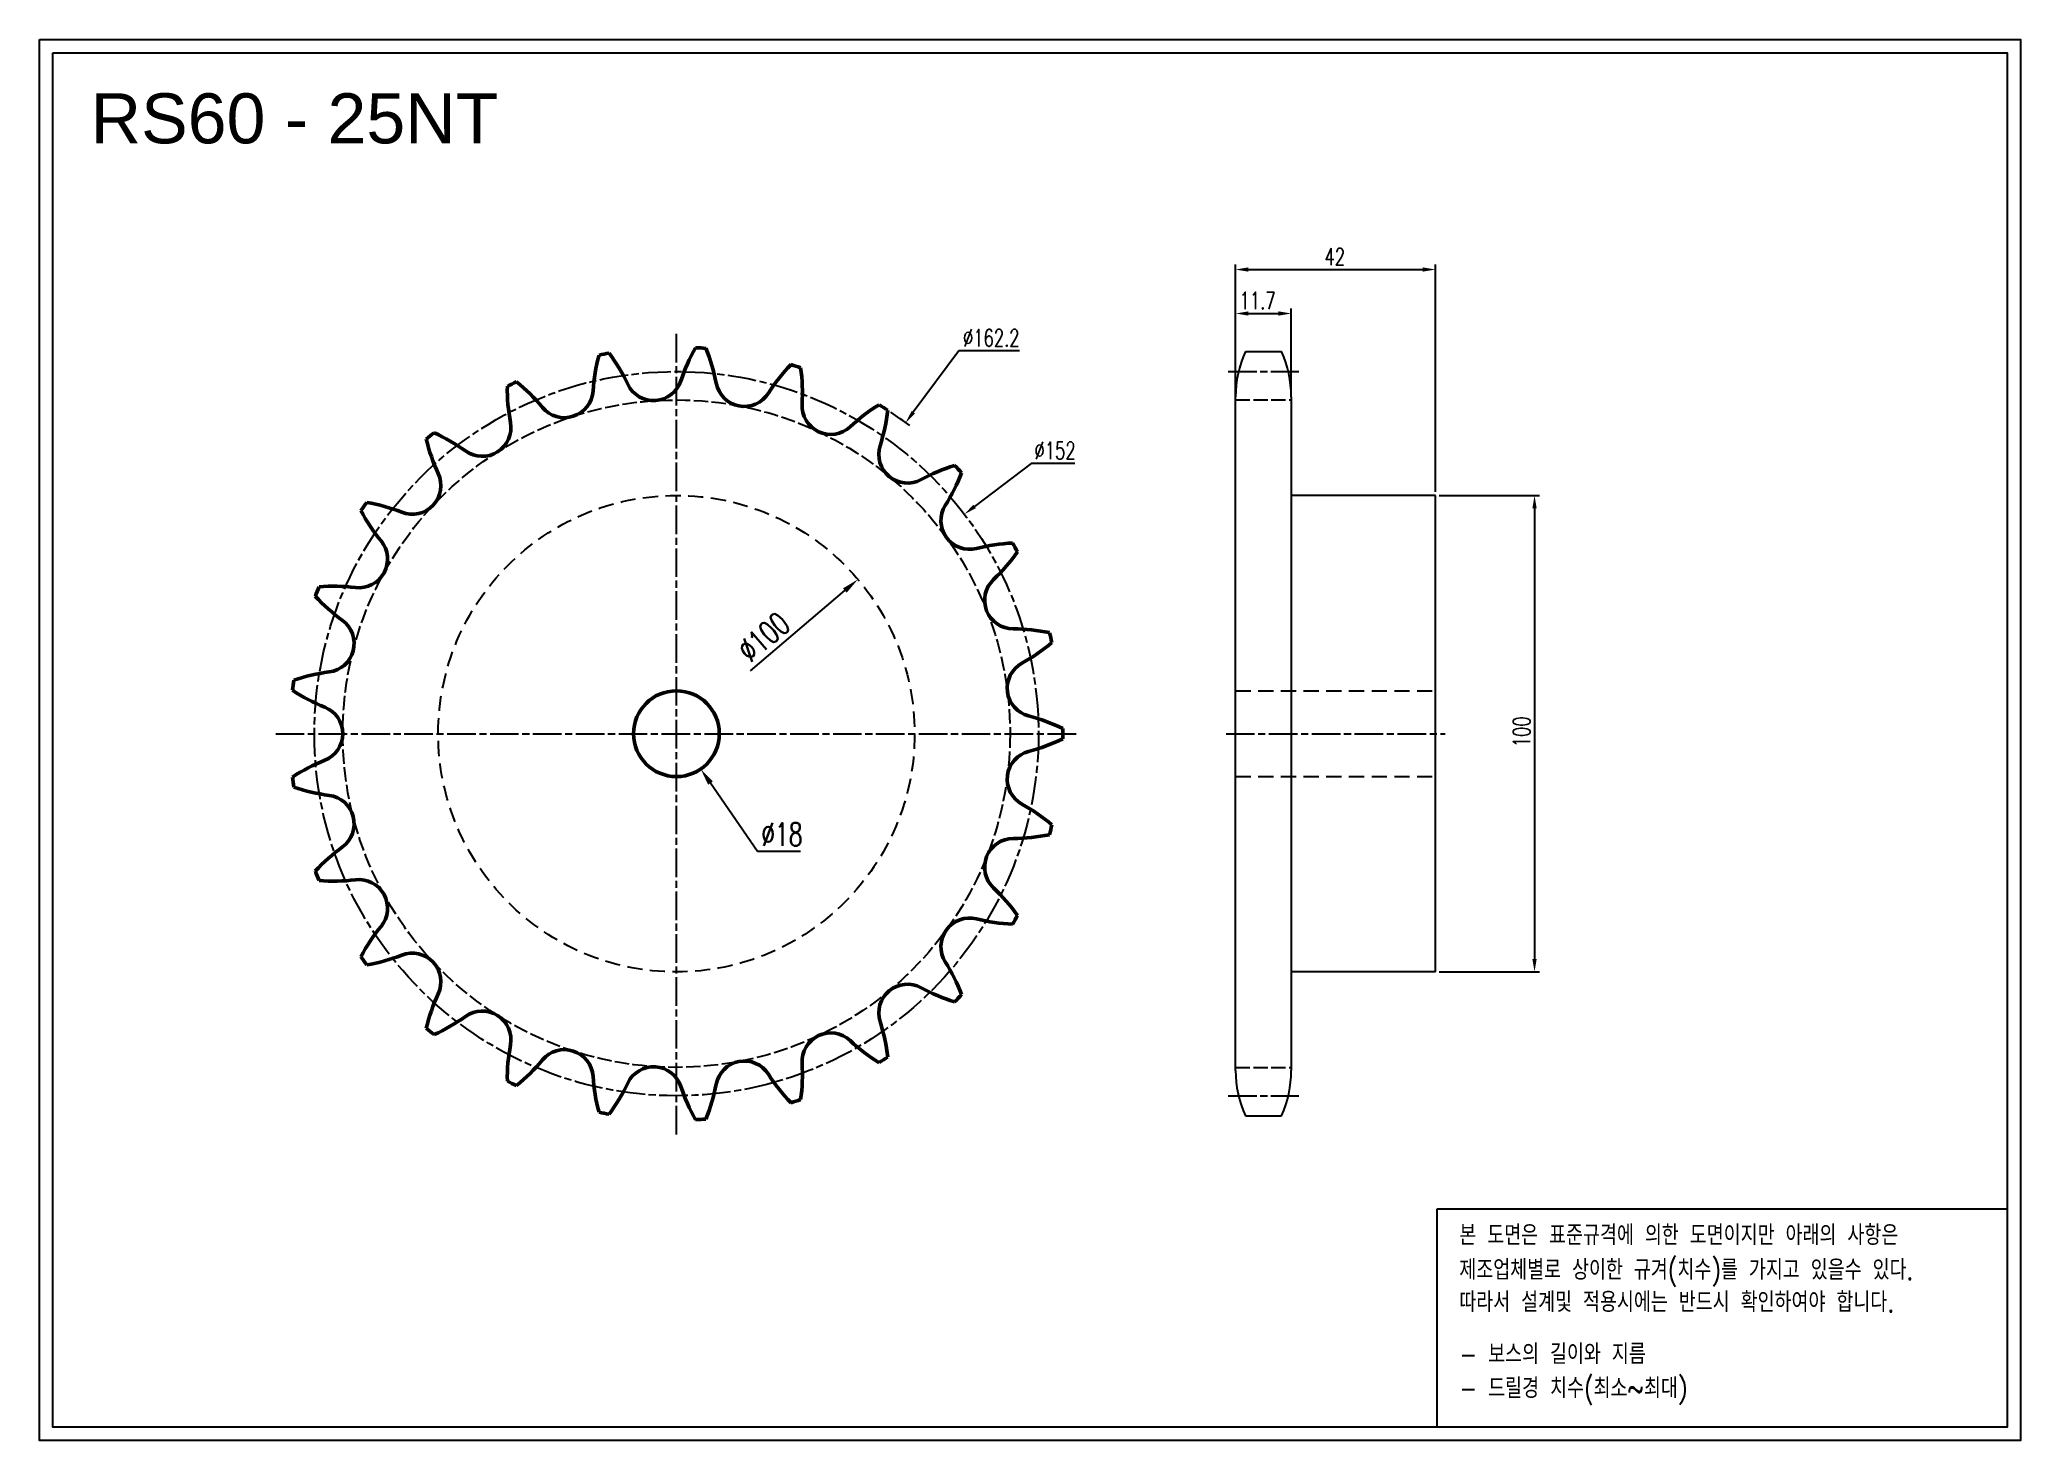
# Model space of a CAD drawing. Header units: millimetres. Extents: x 26149 to 26565, y 403 to 697.
import ezdxf

# ---------------------------------------------------------------- set-up
doc = ezdxf.new("R2010")
doc.units = ezdxf.units.MM
for name, pattern in [('AM_ISO02W050', [7.5, 6, -1.5]), ('AM_ISO02W050x2', [3.75, 3, -0.75]), ('AM_ISO08W050', [18, 12, -1.5, 3, -1.5]), ('AM_ISO08W050x2', [9, 6, -0.75, 1.5, -0.75]), ('HIDDEN', [9.525, 6.35, -3.175])]:
    doc.linetypes.add(name, pattern=pattern)
for name, color, linetype, lineweight in [('AM_0N', 7, 'Continuous', 50), ('AM_3N', 6, 'AM_ISO02W050', 25), ('AM_7', 4, 'AM_ISO08W050', 25), ('AM_7N', 4, 'AM_ISO08W050', 25)]:
    doc.layers.add(name, color=color, linetype=linetype, lineweight=lineweight)
doc.layers.add('HL', color=2, linetype='HIDDEN')
doc.layers.add('S-DIM', color=7, linetype='Continuous')
doc.styles.add('HAN', font='ROMANS.shx', dxfattribs={"width": 0.7, "bigfont": 'whgtxt.shx'})
doc.styles.add('HSG', font='SIMPLEX.shx', dxfattribs={"width": 0.7, "bigfont": 'HSG.shx'})
doc.styles.get("Standard").update_dxf_attribs({"font": 'arial.ttf'})
doc.dimstyles.new('APP10', dxfattribs={"dimscale": 2, "dimtxt": 2.4, "dimasz": 1.8, "dimexe": 0.7, "dimexo": 0.5, "dimgap": 0.6, "dimtad": 1, "dimtoh": 1, "dimdec": 1, "dimrnd": 0.01, "dimzin": 9, "dimdsep": 46, "dimtxsty": 'HSG', "dimcen": 0, "dimclrd": 1, "dimclre": 1, "dimclrt": 256, "dimazin": 2, "dimtp": 1, "dimtm": 1, "dimtfac": 0.5, "dimtdec": 1, "dimtofl": 0, "dimtmove": 0, "dimatfit": 3, "dimfxl": 0, "dimtvp": 1, "dimtolj": 2, "dimlwd": -1, "dimlwe": -1, "dimarcsym": 0})
doc.dimstyles.new('APP6', dxfattribs={"dimscale": 1.5, "dimtxt": 2.4, "dimasz": 1.8, "dimexe": 0.7, "dimexo": 0.5, "dimgap": 0.6, "dimtad": 1, "dimtoh": 1, "dimdec": 1, "dimrnd": 0.01, "dimzin": 9, "dimdsep": 46, "dimtxsty": 'HSG', "dimcen": 0, "dimclrd": 1, "dimclre": 1, "dimclrt": 256, "dimazin": 2, "dimtp": 1, "dimtm": 1, "dimtfac": 0.5, "dimtdec": 1, "dimtofl": 0, "dimtmove": 0, "dimatfit": 3, "dimfxl": 0, "dimtvp": 1, "dimtolj": 2, "dimlwd": -1, "dimlwe": -1, "dimarcsym": 0})

# ---------------------------------------------------------------- blocks, each defined once
blk = doc.blocks.new('*D1')
at = {"layer": 'Defpoints', "color": 0, "transparency": 16777216}
for p in [(26320.75, 583.98), (26244.55, 519.22)]:
    blk.add_point(p, dxfattribs=at)
at = {"layer": 'S-DIM', "color": 1, "transparency": 16777216}
blk.add_line((26298.19, 564.81), (26318.01, 581.65), dxfattribs=at)
blk.add_solid([(26317.62, 582.1), (26318.39, 581.19), (26320.75, 583.98)], dxfattribs=at)
at = {"layer": 'S-DIM', "transparency": 16777216, "insert": (26300.98, 571.91), "char_height": 4.8, "attachment_point": 5, "rotation": 40.3561, "style": 'HSG'}
blk.add_mtext('\\A2;∅100', dxfattribs=at)
blk = doc.blocks.new('*D2')
at = {"layer": 'Defpoints', "color": 0, "transparency": 16777216}
for p in [(26330.78, 616.89), (26234.51, 486.31)]:
    blk.add_point(p, dxfattribs=at)
at = {"layer": 'S-DIM', "color": 1, "transparency": 16777216}
for p, q in [((26341.9, 631.97), (26332.38, 619.06)), ((26354.68, 631.97), (26341.9, 631.97))]:
    blk.add_line(p, q, dxfattribs=at)
blk.add_arc((26282.65, 551.6), 81.11, 52.8581, 56.3182, dxfattribs=at)
blk.add_solid([(26332.02, 619.33), (26332.75, 618.79), (26330.78, 616.89)], dxfattribs=at)
at = {"layer": 'S-DIM', "transparency": 16777216, "insert": (26348.74, 634.67), "char_height": 3.6, "attachment_point": 5, "style": 'HSG'}
blk.add_mtext('\\A2;∅162.2', dxfattribs=at)
blk = doc.blocks.new('*D3')
at = {"layer": 'Defpoints', "color": 0, "transparency": 16777216}
for p in [(26343.1, 597.66), (26222.2, 505.54)]:
    blk.add_point(p, dxfattribs=at)
at = {"layer": 'S-DIM', "color": 1, "transparency": 16777216}
for p, q in [((26357.09, 608.32), (26345.24, 599.3)), ((26366.27, 608.32), (26357.09, 608.32))]:
    blk.add_line(p, q, dxfattribs=at)
blk.add_solid([(26344.97, 599.65), (26345.52, 598.94), (26343.1, 597.66)], dxfattribs=at)
at = {"layer": 'S-DIM', "transparency": 16777216, "insert": (26362.13, 611.02), "char_height": 3.6, "attachment_point": 5, "style": 'HSG'}
blk.add_mtext('\\A2;∅152', dxfattribs=at)
blk = doc.blocks.new('*D4')
at = {"layer": 'Defpoints', "color": 0, "transparency": 16777216}
for p in [(26411.72, 639.79), (26400.02, 622.3), (26411.72, 622.3)]:
    blk.add_point(p, dxfattribs=at)
at = {"layer": 'S-DIM', "color": 1, "transparency": 16777216}
for p, q in [((26400.02, 623.05), (26400.02, 640.84)), ((26411.72, 623.05), (26411.72, 640.84)), ((26402.72, 639.79), (26409.02, 639.79))]:
    blk.add_line(p, q, dxfattribs=at)
for points in [[(26402.72, 640.24), (26402.72, 639.34), (26400.02, 639.79)], [(26409.02, 640.24), (26409.02, 639.34), (26411.72, 639.79)]]:
    blk.add_solid(points, dxfattribs=at)
at = {"layer": 'S-DIM', "transparency": 16777216, "insert": (26404.64, 642.49), "char_height": 3.6, "attachment_point": 5, "style": 'HSG'}
blk.add_mtext('\\A2;11.7', dxfattribs=at)
blk = doc.blocks.new('*D5')
at = {"layer": 'Defpoints', "color": 0, "transparency": 16777216}
for p in [(26442.02, 649.02), (26400.02, 621.64), (26442.02, 601.6)]:
    blk.add_point(p, dxfattribs=at)
at = {"layer": 'S-DIM', "color": 1, "transparency": 16777216}
for p, q in [((26400.02, 622.39), (26400.02, 650.07)), ((26402.72, 649.02), (26439.32, 649.02)), ((26442.02, 602.35), (26442.02, 650.07))]:
    blk.add_line(p, q, dxfattribs=at)
for points in [[(26402.72, 649.47), (26402.72, 648.57), (26400.02, 649.02)], [(26439.32, 649.47), (26439.32, 648.57), (26442.02, 649.02)]]:
    blk.add_solid(points, dxfattribs=at)
at = {"layer": 'S-DIM', "transparency": 16777216, "insert": (26420.85, 651.72), "char_height": 3.6, "attachment_point": 5, "style": 'HSG'}
blk.add_mtext('\\A2;42', dxfattribs=at)
blk = doc.blocks.new('*D6')
at = {"layer": 'Defpoints', "color": 0, "transparency": 16777216}
for p in [(26442.02, 601.6), (26442.02, 501.6), (26462.78, 501.6)]:
    blk.add_point(p, dxfattribs=at)
at = {"layer": 'S-DIM', "color": 1, "transparency": 16777216}
for p, q in [((26442.77, 601.6), (26463.83, 601.6)), ((26462.78, 598.9), (26462.78, 504.3)), ((26442.77, 501.6), (26463.83, 501.6))]:
    blk.add_line(p, q, dxfattribs=at)
for points in [[(26462.33, 598.9), (26463.23, 598.9), (26462.78, 601.6)], [(26462.33, 504.3), (26463.23, 504.3), (26462.78, 501.6)]]:
    blk.add_solid(points, dxfattribs=at)
at = {"layer": 'S-DIM', "transparency": 16777216, "insert": (26460.08, 551.98), "char_height": 3.6, "attachment_point": 5, "rotation": 90, "style": 'HSG'}
blk.add_mtext('\\A2;100', dxfattribs=at)
blk = doc.blocks.new('*D7')
at = {"layer": 'Defpoints', "color": 0, "transparency": 16777216}
for p in [(26277.54, 559.01), (26287.75, 544.19)]:
    blk.add_point(p, dxfattribs=at)
at = {"layer": 'S-DIM', "color": 1, "transparency": 16777216}
for p, q in [((26299.67, 526.88), (26289.79, 541.22)), ((26308.71, 526.88), (26299.67, 526.88))]:
    blk.add_line(p, q, dxfattribs=at)
blk.add_solid([(26290.29, 541.56), (26289.3, 540.88), (26287.75, 544.19)], dxfattribs=at)
at = {"layer": 'S-DIM', "transparency": 16777216, "insert": (26304.79, 530.48), "char_height": 4.8, "attachment_point": 5, "style": 'HSG'}
blk.add_mtext('\\A2;∅18', dxfattribs=at)

msp = doc.modelspace()

# ---------------------------------------------------------------- linework, layer by layer
for p, q in [((26402.11, 631.8), (26409.64, 631.8)), ((26400.02, 480.9), (26400.02, 622.3)), ((26411.72, 622.3), (26411.72, 480.9)), ((26442.02, 601.6), (26411.72, 601.6)), ((26442.02, 501.6), (26442.02, 601.6)), ((26442.02, 501.6), (26411.72, 501.6)), ((26402.11, 471.4), (26409.64, 471.4))]:
    msp.add_line(p, q)
for points in [[(26148.97, 697.27), (26564.77, 697.27), (26564.77, 403.27), (26148.97, 403.27)], [(26151.77, 694.47), (26561.97, 694.47), (26561.97, 406.07), (26151.77, 406.07)]]:
    msp.add_lwpolyline(points, close=True)
at = {"color": 6}
msp.add_lwpolyline([(26442.37, 451.89), (26561.97, 451.89), (26561.97, 406.07), (26442.37, 406.07)], close=True, dxfattribs=at)
for centre, start, end in [((26422.72, 622.3), 155.2599, 180), ((26389.02, 622.3), 0, 24.7401), ((26422.72, 480.9), 180, 204.7401), ((26389.02, 480.9), 335.2599, 0)]:
    msp.add_arc(centre, 22.7, start, end)
at = {"layer": 'AM_0N'}
msp.add_circle((26282.65, 551.6), 9, dxfattribs=at)
for centre, radius, start, end in [((26320.24, 613.58), 38.59, 150.4398, 161.8), ((26282.65, 551.6), 81.11, 85.648, 87.152), ((26253.12, 617.8), 38.59, 11, 22.3602), ((26303.65, 620.98), 38.59, 164.8398, 176.2), ((26282.65, 551.6), 81.11, 100.048, 101.552), ((26237.58, 608.38), 38.59, 25.4, 36.7602), ((26334.48, 602.28), 38.59, 136.0398, 147.4), ((26282.65, 551.6), 81.11, 71.248, 72.752), ((26270.51, 623.06), 38.59, 356.6, 7.9602), ((26282.65, 551.6), 81.11, 114.448, 115.952), ((26285.74, 624.02), 38.59, 179.2398, 190.6), ((26224.88, 595.38), 38.59, 39.8, 51.1602), ((26277.87, 627.51), 6.01, 205.4, 341.8), ((26296.9, 626.31), 6.01, 191, 327.4), ((26259.14, 623.93), 6.01, 219.8, 356.2), ((26315.03, 620.42), 6.01, 176.6, 313), ((26345.45, 587.8), 38.59, 121.6398, 133), ((26282.65, 551.6), 81.11, 56.848, 58.352), ((26241.89, 615.82), 6.01, 234.2, 10.6), ((26288.66, 623.84), 38.59, 342.2, 353.5602), ((26282.65, 551.6), 81.11, 128.848, 130.352), ((26267.63, 622.51), 38.59, 193.6398, 205), ((26215.8, 579.64), 38.59, 54.2, 65.5602), ((26331.13, 610.2), 6.01, 162.2, 298.6), ((26352.48, 571.04), 38.59, 107.2398, 118.6), ((26282.65, 551.6), 81.11, 42.448, 43.952), ((26227.2, 603.66), 6.01, 248.6, 25), ((26306.44, 620.07), 38.59, 327.8, 339.1602), ((26282.65, 551.6), 81.11, 143.248, 144.752), ((26210.93, 562.14), 38.59, 68.6, 79.9602), ((26344.18, 596.31), 6.01, 147.8, 284.2), ((26250.46, 616.55), 38.59, 208.0398, 219.4), ((26216, 588.24), 6.01, 263, 39.4), ((26355.12, 553.07), 38.59, 92.8398, 104.2), ((26282.65, 551.6), 81.11, 28.048, 29.552), ((26322.72, 612.01), 38.59, 313.4, 324.7602), ((26282.65, 551.6), 81.11, 157.648, 159.152), ((26210.56, 543.97), 38.59, 83, 94.3602), ((26353.36, 579.6), 6.01, 133.4, 269.8), ((26235.32, 606.51), 38.59, 222.4398, 233.8), ((26208.98, 570.51), 6.01, 277.4, 53.8), ((26353.21, 535), 38.59, 78.4398, 89.8), ((26336.48, 600.14), 38.59, 299, 310.3602), ((26282.65, 551.6), 81.11, 13.648, 15.152), ((26358.1, 561.13), 6.01, 119, 255.4), ((26282.65, 551.6), 81.11, 172.048, 173.552), ((26214.72, 526.28), 38.59, 97.4, 108.7602), ((26223.15, 593.01), 38.59, 236.8398, 248.2), ((26206.59, 551.6), 6.01, 291.8, 68.2), ((26346.86, 517.97), 38.59, 64.0398, 75.4), ((26346.86, 585.23), 38.59, 284.6, 295.9602), ((26282.65, 551.6), 81.11, 359.248, 0.752), ((26223.15, 510.19), 38.59, 111.8, 123.1602), ((26358.1, 542.07), 6.01, 104.6, 241), ((26282.65, 551.6), 81.11, 186.448, 187.952), ((26214.72, 576.92), 38.59, 251.2398, 262.6), ((26208.98, 532.69), 6.01, 306.2, 82.6), ((26336.48, 503.06), 38.59, 49.6398, 61), ((26282.65, 551.6), 81.11, 344.848, 346.352), ((26353.36, 523.6), 6.01, 90.2, 226.6), ((26353.21, 568.2), 38.59, 270.2, 281.5602), ((26235.32, 496.69), 38.59, 126.2, 137.5602), ((26282.65, 551.6), 81.11, 200.848, 202.352), ((26210.56, 559.23), 38.59, 265.6398, 277), ((26216, 514.96), 6.01, 320.6, 97), ((26322.72, 491.19), 38.59, 35.2398, 46.6), ((26344.18, 506.89), 6.01, 75.8, 212.2), ((26355.12, 550.14), 38.59, 255.8, 267.1602), ((26282.65, 551.6), 81.11, 330.448, 331.952), ((26250.46, 486.65), 38.59, 140.6, 151.9602), ((26282.65, 551.6), 81.11, 215.248, 216.752), ((26210.93, 541.06), 38.59, 280.0398, 291.4), ((26227.2, 499.54), 6.01, 335, 111.4), ((26306.44, 483.13), 38.59, 20.8398, 32.2), ((26331.13, 493), 6.01, 61.4, 197.8), ((26267.63, 480.69), 38.59, 155, 166.3602), ((26352.48, 532.16), 38.59, 241.4, 252.7602), ((26282.65, 551.6), 81.11, 316.048, 317.552), ((26215.8, 523.56), 38.59, 294.4398, 305.8), ((26241.89, 487.38), 6.01, 349.4, 125.8), ((26288.66, 479.36), 38.59, 6.4398, 17.8), ((26282.65, 551.6), 81.11, 229.648, 231.152), ((26315.03, 482.78), 6.01, 47, 183.4), ((26345.45, 515.4), 38.59, 227, 238.3602), ((26285.74, 479.18), 38.59, 169.4, 180.7602), ((26224.88, 507.82), 38.59, 308.8398, 320.2), ((26259.14, 479.27), 6.01, 3.8, 140.2), ((26296.9, 476.89), 6.01, 32.6, 169), ((26270.51, 480.14), 38.59, 352.0398, 3.4), ((26282.65, 551.6), 81.11, 301.648, 303.152), ((26282.65, 551.6), 81.11, 244.048, 245.552), ((26303.65, 482.22), 38.59, 183.8, 195.1602), ((26237.58, 494.82), 38.59, 323.2398, 334.6), ((26277.87, 475.69), 6.01, 18.2, 154.6), ((26334.48, 500.92), 38.59, 212.6, 223.9602), ((26320.24, 489.62), 38.59, 198.2, 209.5602), ((26253.12, 485.4), 38.59, 337.6398, 349), ((26282.65, 551.6), 81.11, 287.248, 288.752), ((26282.65, 551.6), 81.11, 258.448, 259.952), ((26282.65, 551.6), 81.11, 272.848, 274.352)]:
    msp.add_arc(centre, radius, start, end, dxfattribs=at)
at = {"layer": 'AM_3N', "linetype": 'AM_ISO02W050x2'}
for p, q in [((26400.02, 621.64), (26411.72, 621.64)), ((26400.02, 481.56), (26411.72, 481.56))]:
    msp.add_line(p, q, dxfattribs=at)
msp.add_circle((26282.65, 551.6), 70.04, dxfattribs=at)
at = {"layer": 'AM_7', "linetype": 'AM_ISO08W050x2'}
msp.add_circle((26282.65, 551.6), 76, dxfattribs=at)
at = {"layer": 'AM_7N', "linetype": 'AM_ISO08W050x2'}
for p, q in [((26282.65, 467.49), (26282.65, 635.71)), ((26398.46, 627.6), (26413.29, 627.6)), ((26198.53, 551.6), (26366.76, 551.6)), ((26398.02, 551.6), (26444.02, 551.6)), ((26398.46, 475.6), (26413.29, 475.6))]:
    msp.add_line(p, q, dxfattribs=at)
at = {"layer": 'HL', "ltscale": 0.5}
for p, q in [((26400.02, 560.6), (26442.02, 560.6)), ((26400.02, 542.6), (26442.02, 542.6))]:
    msp.add_line(p, q, dxfattribs=at)
msp.add_circle((26282.65, 551.6), 50, dxfattribs=at)

# ---------------------------------------------------------------- texts
msp.add_text('RS60 - 25NT', height=10.5).set_placement((26159.68, 675.5))
at = {"color": 6, "style": 'HAN', "width": 0.8}
for s, p in [('본 도면은 표준규격에 의한 도면이지만 아래의 사항은', (26446.99, 444.26)), ('제조업체별로 상이한 규겨(치수)를 가지고 있을수 있다.', (26446.99, 436.97)), ('따라서 설계및 적용시에는 반드시 확인하여야 합니다.', (26446.99, 430.2)), ('- 보스의 길이와 지름', (26446.99, 419.3)), ('- 드릴경 치수(최소~최대)', (26446.99, 412.13))]:
    msp.add_text(s, height=4.2053, dxfattribs=at).set_placement(p)

# ---------------------------------------------------------------- dimensions: what is measured, and where the dimension line sits
at = {"layer": 'S-DIM', "color": 1}
for base, p1, p2, picture, middle in [((26442.02, 649.02), (26400.02, 621.64), (26442.02, 601.6), '*D5', (26420.85, 649.02)), ((26411.72, 639.79), (26400.02, 622.3), (26411.72, 622.3), '*D4', (26404.64, 639.79))]:
    dim = msp.add_linear_dim(base=base, p1=p1, p2=p2, dimstyle='APP6', dxfattribs=at)
    dim.commit()
    dim.dimension.update_dxf_attribs({"geometry": picture, "text_midpoint": middle, "dimtype": 128})
for p1, p2, picture, middle in [((26234.51, 486.31), (26330.78, 616.89), '*D2', (26348.74, 631.97)), ((26222.2, 505.54), (26343.1, 597.66), '*D3', (26362.13, 608.32))]:
    dim = msp.add_diameter_dim_2p(p1=p1, p2=p2, dimstyle='APP6', dxfattribs=at)
    dim.commit()
    dim.dimension.update_dxf_attribs({"geometry": picture, "text_midpoint": middle, "dimtype": 131})
dim = msp.add_linear_dim(base=(26462.78, 501.6), p1=(26442.02, 601.6), p2=(26442.02, 501.6), angle=90, dimstyle='APP6', dxfattribs=at)
dim.commit()
dim.dimension.update_dxf_attribs({"geometry": '*D6', "text_midpoint": (26462.78, 551.98), "dimtype": 128})
at = {"layer": 'S-DIM'}
for p1, p2, picture, middle in [((26244.55, 519.22), (26320.75, 583.98), '*D1', (26303.32, 569.16)), ((26277.54, 559.01), (26287.75, 544.19), '*D7', (26304.79, 526.88))]:
    dim = msp.add_diameter_dim_2p(p1=p1, p2=p2, dimstyle='APP10', dxfattribs=at)
    dim.commit()
    dim.dimension.update_dxf_attribs({"geometry": picture, "text_midpoint": middle, "dimtype": 131})

doc.saveas('drawing.dxf')
